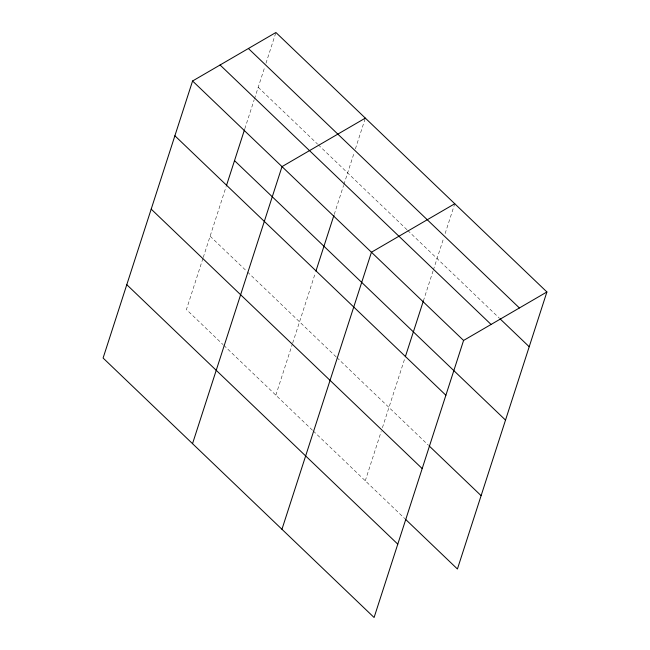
<?xml version="1.0" encoding="UTF-8"?>
<svg xmlns="http://www.w3.org/2000/svg" width="650" height="650" viewBox="0 0 650 650"><rect width="100%" height="100%" fill="white"/><g stroke="black" fill="none" stroke-linecap="round" stroke-linejoin="round"><path stroke-width="0.49" stroke-dasharray="3.25 2.44" d="M202.946 258.391L186.42 309.546L223.072 344.638M203.255 257.433L226.176 186.461M244.806 128.781L254.158 99.832M254.467 98.865L264.729 67.104M265.972 63.253L275.909 32.5M275.852 395.168L292.37 344.021M292.687 343.054L315.299 273.033M334.238 214.403L343.582 185.453M343.899 184.486L354.161 152.726M355.396 148.882L365.332 118.121M365.276 480.789L381.176 431.567M382.419 427.708L404.723 358.662M423.353 300.991L433.014 271.074M433.323 270.108L443.584 238.347M445.136 233.537L454.448 204.701M258.213 87.287L317.582 144.129M318.313 144.836L407.014 229.759M407.745 230.457L499.224 318.037M210.113 236.202L246.764 271.286M247.496 271.993L336.188 356.915M336.928 357.614L428.456 445.25M223.803 345.337L312.504 430.259M313.235 430.958L404.771 518.594"/><path stroke-width="0.97" d="M192.579 80.998L103.098 358.036L374.091 617.5L463.58 340.454L546.902 291.964L275.909 32.5L192.579 80.998L463.58 340.454M226.484 185.502L244.498 129.748M192.53 443.666L282.011 166.619L365.332 118.121M315.916 271.123L333.921 215.369M281.954 529.287L371.442 252.241L454.764 203.743M405.34 356.744L423.353 300.991M546.902 291.964L457.421 569.002L405.502 519.293M248.406 48.506L519.407 307.962M499.956 318.744L529.206 346.743M220.082 64.992L491.075 324.456M234.52 160.631L505.513 420.095M174.891 135.785L445.884 395.241M429.187 445.949L481.106 495.657M151.198 209.129L422.191 468.585M126.791 284.692L397.784 544.156"/></g></svg>
